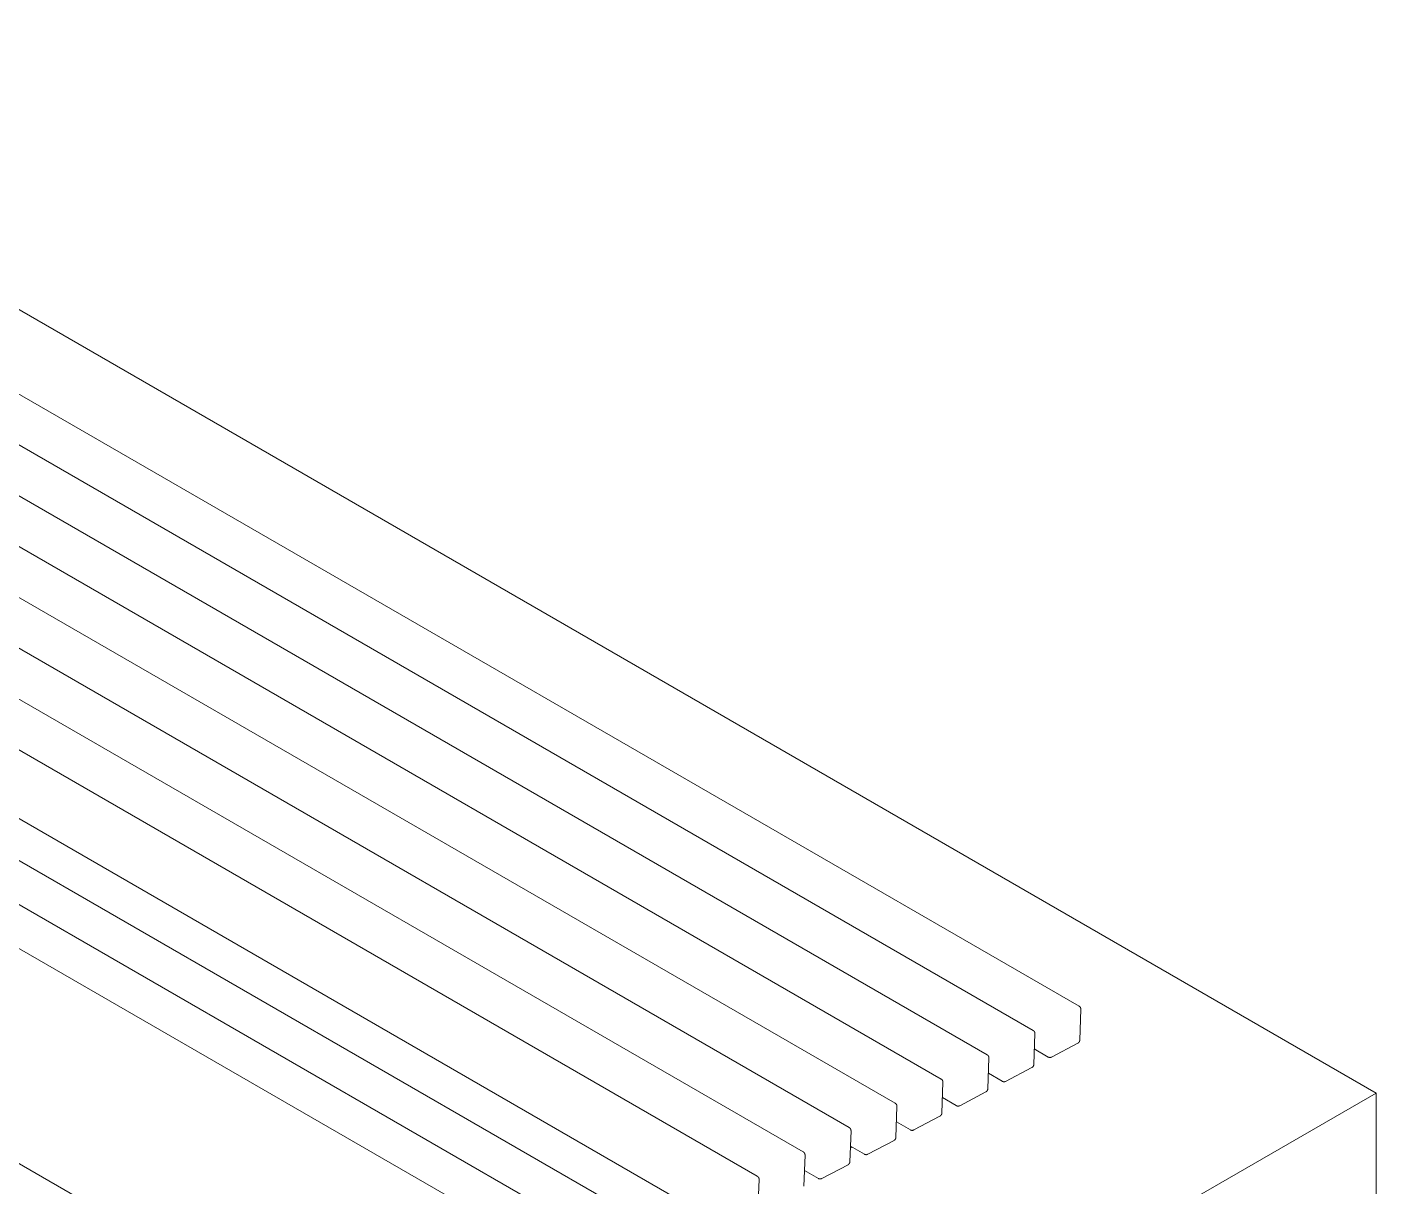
# Model space of a CAD drawing. Header units: inches. Extents: x -12 to 176, y -4 to 123.
# Drawn here: x 121.51 to 167.21, y 53.97 to 93.25 of the extents above; entities that cross this region are included whole.
import ezdxf

# ---------------------------------------------------------------- set-up
doc = ezdxf.new("R2010")
doc.units = ezdxf.units.IN
doc.layers.add('ZANO_R', color=7, linetype='Continuous', lineweight=0)

msp = doc.modelspace()

# ---------------------------------------------------------------- linework, layer by layer
at = {"layer": 'ZANO_R'}
for p, q in [((104.63926, 93.24642), (167.21363, 57.11909)), ((107.21091, 88.90022), (157.15385, 60.06565)), ((105.65332, 88.07696), (155.59626, 59.24239)), ((104.09573, 87.25371), (154.03868, 58.41913)), ((102.53815, 86.43045), (152.48109, 57.59588)), ((100.98056, 85.60719), (150.9235, 56.77262)), ((99.42297, 84.78393), (149.36592, 55.94936)), ((97.86539, 83.96068), (147.80833, 55.12611)), ((96.3078, 83.13742), (146.25074, 54.30285)), ((145.20497, 52.57838), (95.26202, 81.41296)), ((145.48089, 51.00074), (95.53795, 79.83531)), ((145.6808, 49.39572), (95.73786, 78.23029)), ((145.88071, 47.79069), (95.93777, 76.62527)), ((90.71982, 72.3518), (153.29419, 36.22447)), ((157.15385, 60.06565), (157.15728, 60.06359)), ((157.15728, 60.06359), (157.16063, 60.06142)), ((157.16063, 60.06142), (157.16391, 60.05914)), ((157.16391, 60.05914), (157.16711, 60.05674)), ((157.16711, 60.05674), (157.17023, 60.05424)), ((157.17023, 60.05424), (157.17326, 60.05164)), ((157.17326, 60.05164), (157.17621, 60.04893)), ((157.21283, 59.95913), (157.17521, 58.90967)), ((157.17621, 60.04893), (157.17906, 60.04613)), ((157.17906, 60.04613), (157.18181, 60.04323)), ((157.18181, 60.04323), (157.18446, 60.04024)), ((157.18446, 60.04024), (157.18701, 60.03716)), ((157.18701, 60.03716), (157.18945, 60.034)), ((157.18945, 60.034), (157.19179, 60.03075)), ((157.19179, 60.03075), (157.19402, 60.02743)), ((157.19402, 60.02743), (157.19613, 60.02404)), ((157.19613, 60.02404), (157.19812, 60.02058)), ((157.19812, 60.02058), (157.2, 60.01705)), ((157.2, 60.01705), (157.20175, 60.01346)), ((157.20175, 60.01346), (157.20339, 60.00981)), ((157.20339, 60.00981), (157.2049, 60.00611)), ((157.2049, 60.00611), (157.20628, 60.00236)), ((157.20628, 60.00236), (157.20754, 59.99856)), ((157.20754, 59.99856), (157.20866, 59.99473)), ((157.20866, 59.99473), (157.20966, 59.99085)), ((157.20966, 59.99085), (157.21052, 59.98695)), ((157.21052, 59.98695), (157.21126, 59.98302)), ((157.21126, 59.98302), (157.21185, 59.97907)), ((157.21185, 59.97907), (157.21232, 59.9751)), ((157.21232, 59.9751), (157.21265, 59.97112)), ((157.21265, 59.97112), (157.21284, 59.96712)), ((157.2129, 59.96313), (157.21283, 59.95913)), ((157.21284, 59.96712), (157.2129, 59.96313)), ((155.59626, 59.24239), (155.59969, 59.24033)), ((155.59969, 59.24033), (155.60305, 59.23816)), ((155.60305, 59.23816), (155.60633, 59.23588)), ((155.60633, 59.23588), (155.60953, 59.23348)), ((155.60953, 59.23348), (155.61265, 59.23098)), ((155.61265, 59.23098), (155.61568, 59.22838)), ((155.61568, 59.22838), (155.61862, 59.22567)), ((155.65524, 59.13587), (155.61762, 58.08641)), ((155.61862, 59.22567), (155.62147, 59.22287)), ((155.62147, 59.22287), (155.62422, 59.21997)), ((155.62422, 59.21997), (155.62687, 59.21698)), ((155.62687, 59.21698), (155.62942, 59.2139)), ((155.62942, 59.2139), (155.63187, 59.21074)), ((155.63187, 59.21074), (155.6342, 59.2075)), ((155.6342, 59.2075), (155.63643, 59.20418)), ((155.63643, 59.20418), (155.63854, 59.20078)), ((155.63854, 59.20078), (155.64054, 59.19732)), ((155.64054, 59.19732), (155.64241, 59.19379)), ((155.64241, 59.19379), (155.64417, 59.1902)), ((155.64417, 59.1902), (155.6458, 59.18655)), ((155.6458, 59.18655), (155.64731, 59.18285)), ((155.64731, 59.18285), (155.64869, 59.1791)), ((155.64869, 59.1791), (155.64995, 59.1753)), ((155.64995, 59.1753), (155.65108, 59.17147)), ((155.65108, 59.17147), (155.65207, 59.1676)), ((155.65207, 59.1676), (155.65294, 59.16369)), ((155.65294, 59.16369), (155.65367, 59.15977)), ((155.65367, 59.15977), (155.65427, 59.15581)), ((155.65427, 59.15581), (155.65473, 59.15184)), ((155.65473, 59.15184), (155.65506, 59.14786)), ((155.65506, 59.14786), (155.65526, 59.14387)), ((155.65532, 59.13987), (155.65524, 59.13587)), ((155.65526, 59.14387), (155.65532, 59.13987)), ((156.10807, 58.34118), (155.63651, 58.61344)), ((157.11237, 58.80948), (156.22232, 58.33905)), ((157.11587, 58.81141), (157.11237, 58.80948)), ((157.1193, 58.81345), (157.11587, 58.81141)), ((157.12266, 58.81561), (157.1193, 58.81345)), ((157.12595, 58.81788), (157.12266, 58.81561)), ((157.12916, 58.82026), (157.12595, 58.81788)), ((157.13228, 58.82275), (157.12916, 58.82026)), ((157.13532, 58.82534), (157.13228, 58.82275)), ((157.13828, 58.82804), (157.13532, 58.82534)), ((157.14113, 58.83083), (157.13828, 58.82804)), ((157.1439, 58.83372), (157.14113, 58.83083)), ((157.14656, 58.8367), (157.1439, 58.83372)), ((157.14912, 58.83976), (157.14656, 58.8367)), ((157.15157, 58.84292), (157.14912, 58.83976)), ((157.15392, 58.84615), (157.15157, 58.84292)), ((157.15616, 58.84946), (157.15392, 58.84615)), ((157.15828, 58.85285), (157.15616, 58.84946)), ((157.16029, 58.8563), (157.15828, 58.85285)), ((157.16218, 58.85982), (157.16029, 58.8563)), ((157.16395, 58.8634), (157.16218, 58.85982)), ((157.16559, 58.86704), (157.16395, 58.8634)), ((157.16712, 58.87074), (157.16559, 58.86704)), ((157.16851, 58.87448), (157.16712, 58.87074)), ((157.16978, 58.87827), (157.16851, 58.87448)), ((157.17092, 58.8821), (157.16978, 58.87827)), ((157.17193, 58.88596), (157.17092, 58.8821)), ((157.17281, 58.88986), (157.17193, 58.88596)), ((157.17356, 58.89379), (157.17281, 58.88986)), ((157.17417, 58.89773), (157.17356, 58.89379)), ((157.17465, 58.9017), (157.17417, 58.89773)), ((157.175, 58.90568), (157.17465, 58.9017)), ((157.17521, 58.90967), (157.175, 58.90568)), ((154.03868, 58.41913), (154.0421, 58.41708)), ((154.0421, 58.41708), (154.04546, 58.41491)), ((154.04546, 58.41491), (154.04874, 58.41262)), ((154.04874, 58.41262), (154.05194, 58.41023)), ((154.05194, 58.41023), (154.05506, 58.40773)), ((154.05506, 58.40773), (154.05809, 58.40512)), ((154.05809, 58.40512), (154.06103, 58.40242)), ((154.09766, 58.31262), (154.06004, 57.26316)), ((154.06103, 58.40242), (154.06388, 58.39961)), ((154.06388, 58.39961), (154.06663, 58.39671)), ((154.06663, 58.39671), (154.06929, 58.39372)), ((154.06929, 58.39372), (154.07184, 58.39065)), ((154.07184, 58.39065), (154.07428, 58.38748)), ((154.07428, 58.38748), (154.07662, 58.38424)), ((154.07662, 58.38424), (154.07884, 58.38092)), ((154.07884, 58.38092), (154.08095, 58.37752)), ((154.08095, 58.37752), (154.08295, 58.37406)), ((154.08295, 58.37406), (154.08483, 58.37053)), ((154.08483, 58.37053), (154.08658, 58.36694)), ((154.08658, 58.36694), (154.08822, 58.36329)), ((154.08822, 58.36329), (154.08973, 58.35959)), ((154.08973, 58.35959), (154.09111, 58.35584)), ((154.09111, 58.35584), (154.09236, 58.35205)), ((154.09236, 58.35205), (154.09349, 58.34821)), ((154.09349, 58.34821), (154.09449, 58.34434)), ((154.09449, 58.34434), (154.09535, 58.34044)), ((154.09535, 58.34044), (154.09608, 58.33651)), ((154.09608, 58.33651), (154.09668, 58.33256)), ((154.09668, 58.33256), (154.09715, 58.32859)), ((154.09715, 58.32859), (154.09748, 58.3246)), ((154.09748, 58.3246), (154.09767, 58.32061)), ((154.09773, 58.31661), (154.09766, 58.31262)), ((154.09767, 58.32061), (154.09773, 58.31661)), ((155.61093, 58.05122), (155.60953, 58.04748)), ((155.6122, 58.05501), (155.61093, 58.05122)), ((155.61334, 58.05884), (155.6122, 58.05501)), ((155.61435, 58.06271), (155.61334, 58.05884)), ((155.61523, 58.0666), (155.61435, 58.06271)), ((155.61597, 58.07053), (155.61523, 58.0666)), ((155.61659, 58.07448), (155.61597, 58.07053)), ((155.61707, 58.07844), (155.61659, 58.07448)), ((155.61741, 58.08242), (155.61707, 58.07844)), ((155.61762, 58.08641), (155.61741, 58.08242)), ((156.11167, 58.33919), (156.10807, 58.34118)), ((156.11533, 58.33732), (156.11167, 58.33919)), ((156.11906, 58.33558), (156.11533, 58.33732)), ((156.12284, 58.33397), (156.11906, 58.33558)), ((156.12668, 58.3325), (156.12284, 58.33397)), ((156.13057, 58.33116), (156.12668, 58.3325)), ((156.1345, 58.32995), (156.13057, 58.33116)), ((156.13847, 58.32889), (156.1345, 58.32995)), ((156.14248, 58.32796), (156.13847, 58.32889)), ((156.14652, 58.32717), (156.14248, 58.32796)), ((156.15058, 58.32652), (156.14652, 58.32717)), ((156.15466, 58.32602), (156.15058, 58.32652)), ((156.15876, 58.32566), (156.15466, 58.32602)), ((156.16286, 58.32544), (156.15876, 58.32566)), ((156.16698, 58.32536), (156.16286, 58.32544)), ((156.17109, 58.32543), (156.16698, 58.32536)), ((156.17519, 58.32564), (156.17109, 58.32543)), ((156.17929, 58.32599), (156.17519, 58.32564)), ((156.18337, 58.32648), (156.17929, 58.32599)), ((156.18744, 58.32712), (156.18337, 58.32648)), ((156.19148, 58.3279), (156.18744, 58.32712)), ((156.19548, 58.32881), (156.19148, 58.3279)), ((156.19946, 58.32987), (156.19548, 58.32881)), ((156.20339, 58.33107), (156.19946, 58.32987)), ((156.20729, 58.3324), (156.20339, 58.33107)), ((156.21113, 58.33386), (156.20729, 58.3324)), ((156.21492, 58.33546), (156.21113, 58.33386)), ((156.21865, 58.33719), (156.21492, 58.33546)), ((156.22232, 58.33905), (156.21865, 58.33719)), ((152.48109, 57.59588), (152.48452, 57.59382)), ((152.48452, 57.59382), (152.48787, 57.59165)), ((154.55048, 57.51793), (154.07893, 57.79018)), ((155.55478, 57.98622), (154.66473, 57.51579)), ((155.55828, 57.98815), (155.55478, 57.98622)), ((155.56171, 57.99019), (155.55828, 57.98815)), ((155.56508, 57.99235), (155.56171, 57.99019)), ((155.56836, 57.99462), (155.56508, 57.99235)), ((155.57157, 57.99701), (155.56836, 57.99462)), ((155.5747, 57.99949), (155.57157, 57.99701)), ((155.57774, 58.00209), (155.5747, 57.99949)), ((155.58069, 58.00478), (155.57774, 58.00209)), ((155.58355, 58.00757), (155.58069, 58.00478)), ((155.58631, 58.01046), (155.58355, 58.00757)), ((155.58897, 58.01344), (155.58631, 58.01046)), ((155.59153, 58.01651), (155.58897, 58.01344)), ((155.59399, 58.01966), (155.59153, 58.01651)), ((155.59633, 58.02289), (155.59399, 58.01966)), ((155.59857, 58.0262), (155.59633, 58.02289)), ((155.60069, 58.02959), (155.59857, 58.0262)), ((155.6027, 58.03304), (155.60069, 58.02959)), ((155.60459, 58.03656), (155.6027, 58.03304)), ((155.60636, 58.04015), (155.60459, 58.03656)), ((155.60801, 58.04379), (155.60636, 58.04015)), ((155.60953, 58.04748), (155.60801, 58.04379)), ((152.48787, 57.59165), (152.49115, 57.58936)), ((152.49115, 57.58936), (152.49435, 57.58697)), ((152.49435, 57.58697), (152.49747, 57.58447)), ((152.49747, 57.58447), (152.5005, 57.58187)), ((152.5005, 57.58187), (152.50345, 57.57916)), ((152.54007, 57.48936), (152.50245, 56.4399)), ((152.50345, 57.57916), (152.5063, 57.57636)), ((152.5063, 57.57636), (152.50905, 57.57346)), ((152.50905, 57.57346), (152.5117, 57.57047)), ((152.5117, 57.57047), (152.51425, 57.56739)), ((152.51425, 57.56739), (152.5167, 57.56423)), ((152.5167, 57.56423), (152.51903, 57.56098)), ((152.51903, 57.56098), (152.52126, 57.55766)), ((152.52126, 57.55766), (152.52337, 57.55427)), ((152.52337, 57.55427), (152.52536, 57.5508)), ((152.52536, 57.5508), (152.52724, 57.54727)), ((152.52724, 57.54727), (152.529, 57.54368)), ((152.529, 57.54368), (152.53063, 57.54004)), ((152.53063, 57.54004), (152.53214, 57.53633)), ((152.53214, 57.53633), (152.53352, 57.53258)), ((152.53352, 57.53258), (152.53478, 57.52879)), ((152.53478, 57.52879), (152.5359, 57.52495)), ((152.5359, 57.52495), (152.5369, 57.52108)), ((152.5369, 57.52108), (152.53776, 57.51718)), ((152.53776, 57.51718), (152.5385, 57.51325)), ((152.5385, 57.51325), (152.5391, 57.5093)), ((152.5391, 57.5093), (152.53956, 57.50533)), ((152.53956, 57.50533), (152.53989, 57.50135)), ((152.53989, 57.50135), (152.54008, 57.49735)), ((152.54014, 57.49336), (152.54007, 57.48936)), ((152.54008, 57.49735), (152.54014, 57.49336)), ((153.99719, 57.16297), (153.10714, 56.69253)), ((154.00069, 57.16489), (153.99719, 57.16297)), ((154.00413, 57.16694), (154.00069, 57.16489)), ((154.00749, 57.1691), (154.00413, 57.16694)), ((154.01078, 57.17137), (154.00749, 57.1691)), ((154.01399, 57.17375), (154.01078, 57.17137)), ((154.01711, 57.17624), (154.01399, 57.17375)), ((154.02015, 57.17883), (154.01711, 57.17624)), ((154.0231, 57.18152), (154.02015, 57.17883)), ((154.02596, 57.18432), (154.0231, 57.18152)), ((154.02872, 57.1872), (154.02596, 57.18432)), ((154.03138, 57.19018), (154.02872, 57.1872)), ((154.03395, 57.19325), (154.03138, 57.19018)), ((154.0364, 57.1964), (154.03395, 57.19325)), ((154.03875, 57.19963), (154.0364, 57.1964)), ((154.04098, 57.20295), (154.03875, 57.19963)), ((154.04311, 57.20633), (154.04098, 57.20295)), ((154.04511, 57.20979), (154.04311, 57.20633)), ((154.047, 57.21331), (154.04511, 57.20979)), ((154.04877, 57.21689), (154.047, 57.21331)), ((154.05042, 57.22053), (154.04877, 57.21689)), ((154.05194, 57.22422), (154.05042, 57.22053)), ((154.05334, 57.22797), (154.05194, 57.22422)), ((154.05461, 57.23175), (154.05334, 57.22797)), ((154.05575, 57.23558), (154.05461, 57.23175)), ((154.05676, 57.23945), (154.05575, 57.23558)), ((154.05764, 57.24335), (154.05676, 57.23945)), ((154.05839, 57.24727), (154.05764, 57.24335)), ((154.059, 57.25122), (154.05839, 57.24727)), ((154.05948, 57.25519), (154.059, 57.25122)), ((154.05983, 57.25917), (154.05948, 57.25519)), ((154.06004, 57.26316), (154.05983, 57.25917)), ((154.55408, 57.51593), (154.55048, 57.51793)), ((154.55775, 57.51406), (154.55408, 57.51593)), ((154.56147, 57.51233), (154.55775, 57.51406)), ((154.56526, 57.51072), (154.56147, 57.51233)), ((154.5691, 57.50924), (154.56526, 57.51072)), ((154.57298, 57.5079), (154.5691, 57.50924)), ((154.57692, 57.5067), (154.57298, 57.5079)), ((154.58089, 57.50563), (154.57692, 57.5067)), ((154.58489, 57.5047), (154.58089, 57.50563)), ((154.58893, 57.50391), (154.58489, 57.5047)), ((154.59299, 57.50327), (154.58893, 57.50391)), ((154.59707, 57.50276), (154.59299, 57.50327)), ((154.60117, 57.5024), (154.59707, 57.50276)), ((154.60528, 57.50218), (154.60117, 57.5024)), ((154.60939, 57.5021), (154.60528, 57.50218)), ((154.6135, 57.50217), (154.60939, 57.5021)), ((154.61761, 57.50238), (154.6135, 57.50217)), ((154.62171, 57.50273), (154.61761, 57.50238)), ((154.62579, 57.50323), (154.62171, 57.50273)), ((154.62985, 57.50386), (154.62579, 57.50323)), ((154.63389, 57.50464), (154.62985, 57.50386)), ((154.6379, 57.50556), (154.63389, 57.50464)), ((154.64187, 57.50661), (154.6379, 57.50556)), ((154.64581, 57.50781), (154.64187, 57.50661)), ((154.6497, 57.50914), (154.64581, 57.50781)), ((154.65354, 57.5106), (154.6497, 57.50914)), ((154.65733, 57.5122), (154.65354, 57.5106)), ((154.66106, 57.51393), (154.65733, 57.5122)), ((154.66473, 57.51579), (154.66106, 57.51393)), ((150.9235, 56.77262), (150.92693, 56.77056)), ((150.92693, 56.77056), (150.93029, 56.76839)), ((150.93029, 56.76839), (150.93357, 56.76611)), ((150.93357, 56.76611), (150.93677, 56.76371)), ((150.93677, 56.76371), (150.93989, 56.76121)), ((150.93989, 56.76121), (150.94292, 56.75861)), ((150.94292, 56.75861), (150.94586, 56.7559)), ((150.94586, 56.7559), (150.94871, 56.7531)), ((150.94871, 56.7531), (150.95146, 56.7502)), ((150.95146, 56.7502), (150.95411, 56.74721)), ((150.95411, 56.74721), (150.95666, 56.74413)), ((150.95666, 56.74413), (150.95911, 56.74097)), ((150.95911, 56.74097), (150.96144, 56.73773)), ((150.96144, 56.73773), (150.96367, 56.7344)), ((150.96367, 56.7344), (150.96578, 56.73101)), ((150.96578, 56.73101), (150.96778, 56.72755)), ((150.96778, 56.72755), (150.96965, 56.72402)), ((150.96965, 56.72402), (150.97141, 56.72043)), ((150.97141, 56.72043), (150.97304, 56.71678)), ((150.97304, 56.71678), (150.97455, 56.71308)), ((150.97455, 56.71308), (150.97594, 56.70933)), ((150.97594, 56.70933), (150.97719, 56.70553)), ((150.97719, 56.70553), (150.97832, 56.7017)), ((150.97832, 56.7017), (150.97931, 56.69783)), ((150.97931, 56.69783), (150.98018, 56.69392)), ((150.98018, 56.69392), (150.98091, 56.68999)), ((150.98091, 56.68999), (150.98151, 56.68604)), ((150.98151, 56.68604), (150.98197, 56.68207)), ((150.98197, 56.68207), (150.9823, 56.67809)), ((152.9929, 56.69467), (152.52134, 56.96692)), ((152.99649, 56.69267), (152.9929, 56.69467)), ((153.00016, 56.69081), (152.99649, 56.69267)), ((153.00389, 56.68907), (153.00016, 56.69081)), ((153.00767, 56.68746), (153.00389, 56.68907)), ((153.01151, 56.68599), (153.00767, 56.68746)), ((153.0154, 56.68464), (153.01151, 56.68599)), ((153.01933, 56.68344), (153.0154, 56.68464)), ((153.0233, 56.68237), (153.01933, 56.68344)), ((153.02731, 56.68144), (153.0233, 56.68237)), ((153.03134, 56.68066), (153.02731, 56.68144)), ((153.03541, 56.68001), (153.03134, 56.68066)), ((153.03949, 56.6795), (153.03541, 56.68001)), ((153.04358, 56.67914), (153.03949, 56.6795)), ((153.04769, 56.67892), (153.04358, 56.67914)), ((153.0518, 56.67885), (153.04769, 56.67892)), ((153.05591, 56.67891), (153.0518, 56.67885)), ((153.06002, 56.67912), (153.05591, 56.67891)), ((153.06412, 56.67947), (153.06002, 56.67912)), ((153.0682, 56.67997), (153.06412, 56.67947)), ((153.07226, 56.6806), (153.0682, 56.67997)), ((153.0763, 56.68138), (153.07226, 56.6806)), ((153.08031, 56.6823), (153.0763, 56.68138)), ((153.08429, 56.68336), (153.08031, 56.6823)), ((153.08822, 56.68455), (153.08429, 56.68336)), ((153.09211, 56.68588), (153.08822, 56.68455)), ((153.09596, 56.68735), (153.09211, 56.68588)), ((153.09974, 56.68895), (153.09596, 56.68735)), ((153.10348, 56.69068), (153.09974, 56.68895)), ((153.10714, 56.69253), (153.10348, 56.69068)), ((153.29419, 49.08269), (167.21363, 57.11909)), ((167.21363, 57.11909), (167.21363, 44.26086)), ((150.98248, 56.6661), (150.94486, 55.61664)), ((150.9823, 56.67809), (150.9825, 56.6741)), ((150.98256, 56.6701), (150.98248, 56.6661)), ((150.9825, 56.6741), (150.98256, 56.6701)), ((152.43961, 56.33971), (151.54956, 55.86928)), ((152.44311, 56.34164), (152.43961, 56.33971)), ((152.44654, 56.34368), (152.44311, 56.34164)), ((152.4499, 56.34584), (152.44654, 56.34368)), ((152.45319, 56.34811), (152.4499, 56.34584)), ((152.4564, 56.35049), (152.45319, 56.34811)), ((152.45953, 56.35298), (152.4564, 56.35049)), ((152.46257, 56.35557), (152.45953, 56.35298)), ((152.46552, 56.35827), (152.46257, 56.35557)), ((152.46837, 56.36106), (152.46552, 56.35827)), ((152.47114, 56.36395), (152.46837, 56.36106)), ((152.4738, 56.36692), (152.47114, 56.36395)), ((152.47636, 56.36999), (152.4738, 56.36692)), ((152.47881, 56.37314), (152.47636, 56.36999)), ((152.48116, 56.37638), (152.47881, 56.37314)), ((152.4834, 56.37969), (152.48116, 56.37638)), ((152.48552, 56.38307), (152.4834, 56.37969)), ((152.48753, 56.38653), (152.48552, 56.38307)), ((152.48942, 56.39005), (152.48753, 56.38653)), ((152.49119, 56.39363), (152.48942, 56.39005)), ((152.49283, 56.39727), (152.49119, 56.39363)), ((152.49436, 56.40097), (152.49283, 56.39727)), ((152.49575, 56.40471), (152.49436, 56.40097)), ((152.49702, 56.4085), (152.49575, 56.40471)), ((152.49816, 56.41233), (152.49702, 56.4085)), ((152.49917, 56.41619), (152.49816, 56.41233)), ((152.50005, 56.42009), (152.49917, 56.41619)), ((152.5008, 56.42401), (152.50005, 56.42009)), ((152.50141, 56.42796), (152.5008, 56.42401)), ((152.50189, 56.43193), (152.50141, 56.42796)), ((152.50224, 56.43591), (152.50189, 56.43193)), ((152.50245, 56.4399), (152.50224, 56.43591)), ((149.36592, 55.94936), (149.36934, 55.94731)), ((149.36934, 55.94731), (149.3727, 55.94513)), ((149.3727, 55.94513), (149.37598, 55.94285)), ((149.37598, 55.94285), (149.37918, 55.94046)), ((149.37918, 55.94046), (149.3823, 55.93796)), ((149.3823, 55.93796), (149.38533, 55.93535)), ((149.38533, 55.93535), (149.38827, 55.93265)), ((149.4249, 55.84285), (149.38728, 54.79339)), ((149.38827, 55.93265), (149.39112, 55.92984)), ((149.39112, 55.92984), (149.39387, 55.92694)), ((149.39387, 55.92694), (149.39653, 55.92395)), ((149.39653, 55.92395), (149.39908, 55.92087)), ((149.39908, 55.92087), (149.40152, 55.91771)), ((149.40152, 55.91771), (149.40386, 55.91447)), ((149.40386, 55.91447), (149.40608, 55.91115)), ((149.40608, 55.91115), (149.40819, 55.90775)), ((149.40819, 55.90775), (149.41019, 55.90429)), ((149.41019, 55.90429), (149.41207, 55.90076)), ((149.41207, 55.90076), (149.41382, 55.89717)), ((149.41382, 55.89717), (149.41546, 55.89352)), ((149.41546, 55.89352), (149.41697, 55.88982)), ((149.41697, 55.88982), (149.41835, 55.88607)), ((149.41835, 55.88607), (149.4196, 55.88228)), ((149.4196, 55.88228), (149.42073, 55.87844)), ((149.42073, 55.87844), (149.42173, 55.87457)), ((149.42173, 55.87457), (149.42259, 55.87067)), ((149.42259, 55.87067), (149.42332, 55.86674)), ((149.42332, 55.86674), (149.42392, 55.86278)), ((149.42392, 55.86278), (149.42439, 55.85881)), ((149.42439, 55.85881), (149.42472, 55.85483)), ((149.42472, 55.85483), (149.42491, 55.85084)), ((149.42497, 55.84684), (149.4249, 55.84285)), ((149.42491, 55.85084), (149.42497, 55.84684)), ((151.43531, 55.87141), (150.96376, 56.14366)), ((151.43891, 55.86942), (151.43531, 55.87141)), ((151.44257, 55.86755), (151.43891, 55.86942)), ((151.4463, 55.86581), (151.44257, 55.86755)), ((151.45008, 55.8642), (151.4463, 55.86581)), ((151.45392, 55.86273), (151.45008, 55.8642)), ((151.45781, 55.86139), (151.45392, 55.86273)), ((151.46174, 55.86018), (151.45781, 55.86139)), ((151.46572, 55.85912), (151.46174, 55.86018)), ((151.46972, 55.85819), (151.46572, 55.85912)), ((151.47376, 55.8574), (151.46972, 55.85819)), ((151.47782, 55.85675), (151.47376, 55.8574)), ((151.4819, 55.85625), (151.47782, 55.85675)), ((151.486, 55.85588), (151.4819, 55.85625)), ((151.4901, 55.85566), (151.486, 55.85588)), ((151.49422, 55.85559), (151.4901, 55.85566)), ((151.49833, 55.85565), (151.49422, 55.85559)), ((151.50244, 55.85586), (151.49833, 55.85565)), ((151.50653, 55.85622), (151.50244, 55.85586)), ((151.51062, 55.85671), (151.50653, 55.85622)), ((151.51468, 55.85735), (151.51062, 55.85671)), ((151.51872, 55.85813), (151.51468, 55.85735)), ((151.52273, 55.85904), (151.51872, 55.85813)), ((151.5267, 55.8601), (151.52273, 55.85904)), ((151.53064, 55.86129), (151.5267, 55.8601)), ((151.53453, 55.86263), (151.53064, 55.86129)), ((151.53837, 55.86409), (151.53453, 55.86263)), ((151.54216, 55.86569), (151.53837, 55.86409)), ((151.54589, 55.86742), (151.54216, 55.86569)), ((151.54956, 55.86928), (151.54589, 55.86742)), ((149.87773, 55.04815), (149.40617, 55.32041)), ((150.88202, 55.51645), (149.99197, 55.04602)), ((150.88552, 55.51838), (150.88202, 55.51645)), ((150.88896, 55.52042), (150.88552, 55.51838)), ((150.89232, 55.52258), (150.88896, 55.52042)), ((150.8956, 55.52485), (150.89232, 55.52258)), ((150.89881, 55.52723), (150.8956, 55.52485)), ((150.90194, 55.52972), (150.89881, 55.52723)), ((150.90498, 55.53231), (150.90194, 55.52972)), ((150.90793, 55.53501), (150.90498, 55.53231)), ((150.91079, 55.5378), (150.90793, 55.53501)), ((150.91355, 55.54069), (150.91079, 55.5378)), ((150.91621, 55.54367), (150.91355, 55.54069)), ((150.91877, 55.54673), (150.91621, 55.54367)), ((150.92123, 55.54989), (150.91877, 55.54673)), ((150.92357, 55.55312), (150.92123, 55.54989)), ((150.92581, 55.55643), (150.92357, 55.55312)), ((150.92793, 55.55982), (150.92581, 55.55643)), ((150.92994, 55.56327), (150.92793, 55.55982)), ((150.93183, 55.56679), (150.92994, 55.56327)), ((150.9336, 55.57037), (150.93183, 55.56679)), ((150.93525, 55.57401), (150.9336, 55.57037)), ((150.93677, 55.57771), (150.93525, 55.57401)), ((150.93817, 55.58145), (150.93677, 55.57771)), ((150.93944, 55.58524), (150.93817, 55.58145)), ((150.94058, 55.58907), (150.93944, 55.58524)), ((150.94159, 55.59293), (150.94058, 55.58907)), ((150.94247, 55.59683), (150.94159, 55.59293)), ((150.94321, 55.60076), (150.94247, 55.59683)), ((150.94383, 55.60471), (150.94321, 55.60076)), ((150.94431, 55.60867), (150.94383, 55.60471)), ((150.94465, 55.61265), (150.94431, 55.60867)), ((150.94486, 55.61664), (150.94465, 55.61265)), ((147.80833, 55.12611), (147.81176, 55.12405)), ((147.81176, 55.12405), (147.81511, 55.12188)), ((147.81511, 55.12188), (147.81839, 55.11959)), ((147.81839, 55.11959), (147.82159, 55.1172)), ((147.82159, 55.1172), (147.82471, 55.1147)), ((147.82471, 55.1147), (147.82775, 55.11209)), ((147.82775, 55.11209), (147.83069, 55.10939)), ((147.86731, 55.01959), (147.82969, 53.97013)), ((147.83069, 55.10939), (147.83354, 55.10658)), ((147.83354, 55.10658), (147.83629, 55.10369)), ((147.83629, 55.10369), (147.83894, 55.1007)), ((147.83894, 55.1007), (147.84149, 55.09762)), ((147.84149, 55.09762), (147.84394, 55.09445)), ((147.84394, 55.09445), (147.84627, 55.09121)), ((147.84627, 55.09121), (147.8485, 55.08789)), ((147.8485, 55.08789), (147.85061, 55.0845)), ((147.85061, 55.0845), (147.8526, 55.08103)), ((147.8526, 55.08103), (147.85448, 55.0775)), ((147.85448, 55.0775), (147.85624, 55.07391)), ((147.85624, 55.07391), (147.85787, 55.07026)), ((147.85787, 55.07026), (147.85938, 55.06656)), ((147.85938, 55.06656), (147.86076, 55.06281)), ((147.86076, 55.06281), (147.86202, 55.05902)), ((147.86202, 55.05902), (147.86314, 55.05518)), ((147.86314, 55.05518), (147.86414, 55.05131)), ((147.86414, 55.05131), (147.86501, 55.04741)), ((147.86501, 55.04741), (147.86574, 55.04348)), ((147.86574, 55.04348), (147.86634, 55.03953)), ((147.86634, 55.03953), (147.8668, 55.03556)), ((147.8668, 55.03556), (147.86713, 55.03157)), ((147.86713, 55.03157), (147.86733, 55.02758)), ((147.86738, 55.02358), (147.86731, 55.01959)), ((147.86733, 55.02758), (147.86738, 55.02358)), ((149.40418, 55.26487), (149.45327, 55.29321)), ((149.88132, 55.04616), (149.87773, 55.04815)), ((149.88499, 55.04429), (149.88132, 55.04616)), ((149.88871, 55.04255), (149.88499, 55.04429)), ((149.8925, 55.04095), (149.88871, 55.04255)), ((149.89634, 55.03947), (149.8925, 55.04095)), ((149.90022, 55.03813), (149.89634, 55.03947)), ((149.90416, 55.03693), (149.90022, 55.03813)), ((149.90813, 55.03586), (149.90416, 55.03693)), ((149.91214, 55.03493), (149.90813, 55.03586)), ((149.91617, 55.03414), (149.91214, 55.03493)), ((149.92023, 55.0335), (149.91617, 55.03414)), ((149.92431, 55.03299), (149.92023, 55.0335)), ((149.92841, 55.03263), (149.92431, 55.03299)), ((149.93252, 55.03241), (149.92841, 55.03263)), ((149.93663, 55.03233), (149.93252, 55.03241)), ((149.94074, 55.0324), (149.93663, 55.03233)), ((149.94485, 55.03261), (149.94074, 55.0324)), ((149.94895, 55.03296), (149.94485, 55.03261)), ((149.95303, 55.03345), (149.94895, 55.03296)), ((149.95709, 55.03409), (149.95303, 55.03345)), ((149.96113, 55.03487), (149.95709, 55.03409)), ((149.96514, 55.03579), (149.96113, 55.03487)), ((149.96911, 55.03684), (149.96514, 55.03579)), ((149.97305, 55.03804), (149.96911, 55.03684)), ((149.97694, 55.03937), (149.97305, 55.03804)), ((149.98078, 55.04083), (149.97694, 55.03937)), ((149.98457, 55.04243), (149.98078, 55.04083)), ((149.9883, 55.04416), (149.98457, 55.04243)), ((149.99197, 55.04602), (149.9883, 55.04416)), ((148.32014, 54.2249), (147.84858, 54.49715)), ((149.32443, 54.69319), (148.43439, 54.22276)), ((149.32794, 54.69512), (149.32443, 54.69319)), ((149.33137, 54.69717), (149.32794, 54.69512)), ((149.33473, 54.69932), (149.33137, 54.69717)), ((149.33802, 54.7016), (149.33473, 54.69932)), ((149.34123, 54.70398), (149.33802, 54.7016)), ((149.34435, 54.70646), (149.34123, 54.70398)), ((149.34739, 54.70906), (149.34435, 54.70646)), ((149.35034, 54.71175), (149.34739, 54.70906)), ((149.3532, 54.71454), (149.35034, 54.71175)), ((149.35596, 54.71743), (149.3532, 54.71454)), ((149.35863, 54.72041), (149.35596, 54.71743)), ((149.36119, 54.72348), (149.35863, 54.72041)), ((149.36364, 54.72663), (149.36119, 54.72348)), ((149.36599, 54.72986), (149.36364, 54.72663)), ((149.36822, 54.73317), (149.36599, 54.72986)), ((149.37035, 54.73656), (149.36822, 54.73317)), ((149.37235, 54.74001), (149.37035, 54.73656)), ((149.37424, 54.74353), (149.37235, 54.74001)), ((149.37601, 54.74712), (149.37424, 54.74353)), ((149.37766, 54.75076), (149.37601, 54.74712)), ((149.37918, 54.75445), (149.37766, 54.75076)), ((149.38058, 54.75819), (149.37918, 54.75445)), ((149.38185, 54.76198), (149.38058, 54.75819)), ((149.38299, 54.76581), (149.38185, 54.76198)), ((149.384, 54.76968), (149.38299, 54.76581)), ((149.38488, 54.77358), (149.384, 54.76968)), ((149.38563, 54.7775), (149.38488, 54.77358)), ((149.38624, 54.78145), (149.38563, 54.7775)), ((149.38672, 54.78542), (149.38624, 54.78145)), ((149.38707, 54.7894), (149.38672, 54.78542)), ((149.38728, 54.79339), (149.38707, 54.7894)), ((146.25074, 54.30285), (146.25417, 54.30079)), ((146.25417, 54.30079), (146.25753, 54.29862)), ((146.25753, 54.29862), (146.26081, 54.29634)), ((146.26081, 54.29634), (146.26401, 54.29394)), ((146.26401, 54.29394), (146.26713, 54.29144)), ((146.26713, 54.29144), (146.27016, 54.28884)), ((146.27016, 54.28884), (146.2731, 54.28613)), ((146.30972, 54.19633), (146.2721, 53.14687)), ((146.2731, 54.28613), (146.27595, 54.28333)), ((146.27595, 54.28333), (146.2787, 54.28043)), ((146.2787, 54.28043), (146.28135, 54.27744)), ((146.28135, 54.27744), (146.2839, 54.27436)), ((146.2839, 54.27436), (146.28635, 54.2712)), ((146.28635, 54.2712), (146.28869, 54.26795)), ((146.28869, 54.26795), (146.29091, 54.26463)), ((146.29091, 54.26463), (146.29302, 54.26124)), ((146.29302, 54.26124), (146.29502, 54.25778)), ((146.29502, 54.25778), (146.29689, 54.25425)), ((146.29689, 54.25425), (146.29865, 54.25066)), ((146.29865, 54.25066), (146.30028, 54.24701)), ((146.30028, 54.24701), (146.30179, 54.24331)), ((146.30179, 54.24331), (146.30318, 54.23956)), ((146.30318, 54.23956), (146.30443, 54.23576)), ((146.30443, 54.23576), (146.30556, 54.23193)), ((146.30556, 54.23193), (146.30655, 54.22805)), ((146.30655, 54.22805), (146.30742, 54.22415)), ((146.30742, 54.22415), (146.30815, 54.22022)), ((146.30815, 54.22022), (146.30875, 54.21627)), ((146.30875, 54.21627), (146.30921, 54.2123)), ((146.30921, 54.2123), (146.30954, 54.20832)), ((146.30954, 54.20832), (146.30974, 54.20432)), ((146.3098, 54.20033), (146.30972, 54.19633)), ((146.30974, 54.20432), (146.3098, 54.20033)), ((148.32374, 54.2229), (148.32014, 54.2249)), ((148.3274, 54.22104), (148.32374, 54.2229)), ((148.33113, 54.2193), (148.3274, 54.22104)), ((148.33491, 54.21769), (148.33113, 54.2193)), ((148.33875, 54.21621), (148.33491, 54.21769)), ((148.34264, 54.21487), (148.33875, 54.21621)), ((148.34657, 54.21367), (148.34264, 54.21487)), ((148.35054, 54.2126), (148.34657, 54.21367)), ((148.35455, 54.21167), (148.35054, 54.2126)), ((148.35859, 54.21089), (148.35455, 54.21167)), ((148.36265, 54.21024), (148.35859, 54.21089)), ((148.36673, 54.20973), (148.36265, 54.21024)), ((148.37082, 54.20937), (148.36673, 54.20973)), ((148.37493, 54.20915), (148.37082, 54.20937)), ((148.37904, 54.20907), (148.37493, 54.20915)), ((148.38315, 54.20914), (148.37904, 54.20907)), ((148.38726, 54.20935), (148.38315, 54.20914)), ((148.39136, 54.2097), (148.38726, 54.20935)), ((148.39544, 54.2102), (148.39136, 54.2097)), ((148.39951, 54.21083), (148.39544, 54.2102)), ((148.40354, 54.21161), (148.39951, 54.21083)), ((148.40755, 54.21253), (148.40354, 54.21161)), ((148.41153, 54.21359), (148.40755, 54.21253)), ((148.41546, 54.21478), (148.41153, 54.21359)), ((148.41935, 54.21611), (148.41546, 54.21478)), ((148.4232, 54.21758), (148.41935, 54.21611)), ((148.42699, 54.21917), (148.4232, 54.21758)), ((148.43072, 54.2209), (148.42699, 54.21917)), ((148.43439, 54.22276), (148.43072, 54.2209))]:
    msp.add_line(p, q, dxfattribs=at)

doc.saveas('drawing.dxf')
